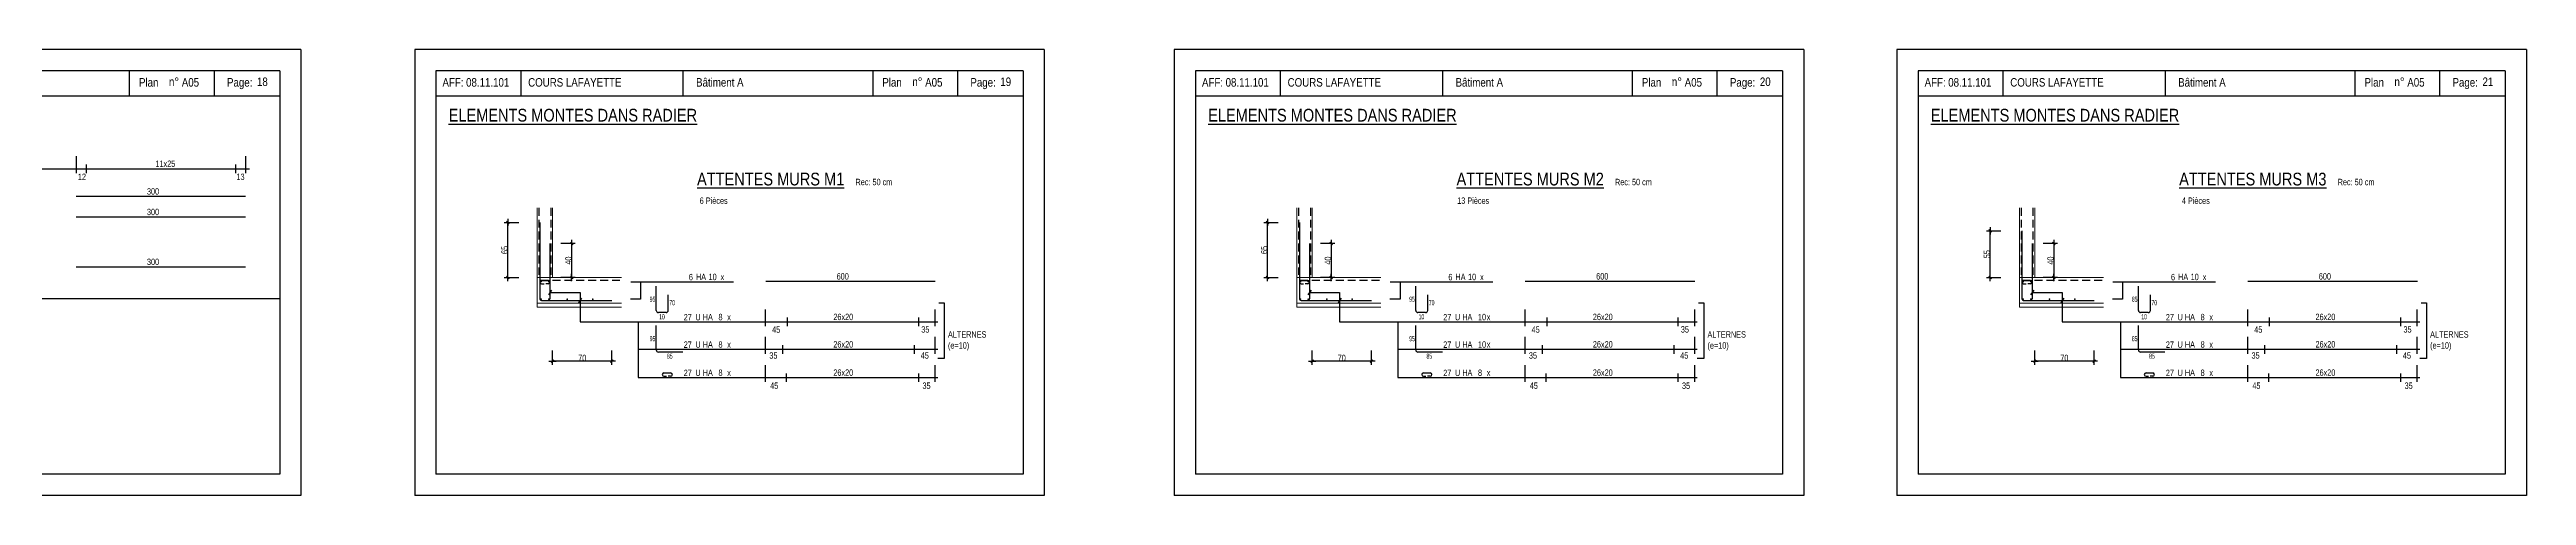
# Model space of a CAD drawing. Header units: metres. Extents: x -9927 to 45032, y -190416 to 12166.
# Drawn here: x 7901 to 13744, y -14396 to -13346 of the extents above; entities that cross this region are included whole.
import ezdxf
from ezdxf.enums import TextEntityAlignment as Align

# ---------------------------------------------------------------- set-up
doc = ezdxf.new("R2010")
doc.units = ezdxf.units.M
doc.header["$PDMODE"] = 65
doc.linetypes.add('CACHE2', pattern=[0.1875, 0.125, -0.0625])
for name, color, linetype in [('01_cote_gen', 4, 'Continuous'), ('01_fenetres', 171, 'Continuous'), ('01_sem', 42, 'Continuous'), ('01_texte', 230, 'Continuous'), ('AA_COTES', 2, 'Continuous')]:
    doc.layers.add(name, color=color, linetype=linetype)
doc.styles.add('STYLE2', font='ARIALN.TTF')
doc.dimstyles.new('JB25', dxfattribs={"dimscale": 0.1, "dimtxt": 150, "dimasz": 17, "dimexe": 0.1, "dimexo": 0.1, "dimgap": 0.09, "dimtad": 1, "dimdec": 1, "dimlfac": 0.5, "dimdsep": 46, "dimtxsty": 'STYLE2', "dimblk1": 'BOND_G', "dimblk2": 'BOND_D', "dimsah": 1, "dimcen": 1.5, "dimdle": 0.01, "dimse1": 1, "dimse2": 1, "dimclrd": 4, "dimclre": 2, "dimclrt": 5, "dimadec": 0, "dimazin": 0, "dimtfac": 2.333333, "dimtdec": 1, "dimtix": 1, "dimtmove": 2, "dimatfit": 3, "dimldrblk": 'BOND_G', "dimfxl": 1, "dimtolj": 1, "dimtzin": 0, "dimarcsym": 0})

# ---------------------------------------------------------------- blocks, each defined once
blk = doc.blocks.new('BOND_G')
at = {"layer": 'AA_COTES', "color": 0}
for p, q in [((5, 0), (-5, 0)), ((1.8, 1.8), (-1.8, -1.8)), ((0, -5), (0, 15))]:
    blk.add_line(p, q, dxfattribs=at)
blk = doc.blocks.new('BOND_D')
at = {"layer": 'AA_COTES', "color": 0}
for p, q in [((5, 0), (-5, 0)), ((-1.8, -1.8), (1.8, 1.8)), ((0, 5), (0, -15))]:
    blk.add_line(p, q, dxfattribs=at)
blk = doc.blocks.new('*D69')
at = {"layer": '01_cote_gen', "color": 4, "linetype": 'Continuous', "lineweight": -2, "transparency": 16777216}
blk.add_line((8982.5, -13880.8), (8982.5, -13754.2), dxfattribs=at)
at = {"layer": 'DEFPOINTS', "color": 0, "linetype": 'Continuous', "lineweight": 0, "transparency": 16777216}
for p in [(8982.5, -13752.5), (9057.8, -13752.5), (9051.8, -13882.5)]:
    blk.add_point(p, dxfattribs=at)
at = {"layer": '01_cote_gen', "color": 4, "linetype": 'Continuous', "lineweight": -2, "transparency": 16777216, "xscale": 1.7, "yscale": 1.7, "zscale": 1.7}
for name, p, rotation in [('BOND_D', (8982.5, -13752.5), 90), ('BOND_G', (8982.5, -13882.5), 270)]:
    blk.add_blockref(name, p, dxfattribs=dict(at, rotation=rotation))
at = {"layer": '01_cote_gen', "color": 5, "linetype": 'Continuous', "lineweight": 0, "transparency": 16777216, "insert": (8974.8, -13817.5), "char_height": 15, "attachment_point": 5, "rotation": 90, "style": 'STYLE2'}
blk.add_mtext('\\A1;65', dxfattribs=at)
blk = doc.blocks.new('*D70')
at = {"layer": '01_cote_gen', "color": 4, "linetype": 'Continuous', "lineweight": -2, "transparency": 16777216}
blk.add_line((9132.9, -13804.2), (9132.9, -13880.8), dxfattribs=at)
at = {"layer": 'DEFPOINTS', "color": 0, "linetype": 'Continuous', "lineweight": 0, "transparency": 16777216}
for p in [(9081.8, -13802.5), (9108.3, -13882.5), (9132.9, -13882.5)]:
    blk.add_point(p, dxfattribs=at)
at = {"layer": '01_cote_gen', "color": 4, "linetype": 'Continuous', "lineweight": -2, "transparency": 16777216, "xscale": 1.7, "yscale": 1.7, "zscale": 1.7}
for name, p, rotation in [('BOND_G', (9132.9, -13802.5), 90), ('BOND_D', (9132.9, -13882.5), 270)]:
    blk.add_blockref(name, p, dxfattribs=dict(at, rotation=rotation))
at = {"layer": '01_cote_gen', "color": 5, "linetype": 'Continuous', "lineweight": 0, "transparency": 16777216, "insert": (9125.3, -13842.5), "char_height": 15, "attachment_point": 5, "rotation": 90, "style": 'STYLE2'}
blk.add_mtext('\\A1;40', dxfattribs=at)
blk = doc.blocks.new('*D71')
at = {"layer": '01_cote_gen', "color": 4, "linetype": 'Continuous', "lineweight": -2, "transparency": 16777216}
blk.add_line((9226.1, -14079.6), (9089.5, -14079.6), dxfattribs=at)
at = {"layer": 'DEFPOINTS', "color": 0, "linetype": 'Continuous', "lineweight": 0, "transparency": 16777216}
for p in [(9087.8, -13925.6), (9227.8, -13979.6), (9087.8, -14079.6)]:
    blk.add_point(p, dxfattribs=at)
at = {"layer": '01_cote_gen', "color": 4, "linetype": 'Continuous', "lineweight": -2, "transparency": 16777216, "xscale": 1.7, "yscale": 1.7, "zscale": 1.7, "rotation": 180}
blk.add_blockref('BOND_D', (9087.8, -14079.6), dxfattribs=at)
at = {"layer": '01_cote_gen', "color": 4, "linetype": 'Continuous', "lineweight": -2, "transparency": 16777216, "xscale": 1.7, "yscale": 1.7, "zscale": 1.7}
blk.add_blockref('BOND_G', (9227.8, -14079.6), dxfattribs=at)
at = {"layer": '01_cote_gen', "color": 5, "linetype": 'Continuous', "lineweight": 0, "transparency": 16777216, "insert": (9157.8, -14072), "char_height": 15, "attachment_point": 5, "style": 'STYLE2'}
blk.add_mtext('\\A1;70', dxfattribs=at)
blk = doc.blocks.new('*D72')
at = {"layer": '01_cote_gen', "color": 4, "linetype": 'Continuous', "lineweight": -2, "transparency": 16777216}
blk.add_line((10774.2, -13880.8), (10774.2, -13754.2), dxfattribs=at)
at = {"layer": 'DEFPOINTS', "color": 0, "linetype": 'Continuous', "lineweight": 0, "transparency": 16777216}
for p in [(10774.2, -13752.5), (10849.5, -13752.5), (10843.5, -13882.5)]:
    blk.add_point(p, dxfattribs=at)
at = {"layer": '01_cote_gen', "color": 4, "linetype": 'Continuous', "lineweight": -2, "transparency": 16777216, "xscale": 1.7, "yscale": 1.7, "zscale": 1.7}
for name, p, rotation in [('BOND_D', (10774.2, -13752.5), 90), ('BOND_G', (10774.2, -13882.5), 270)]:
    blk.add_blockref(name, p, dxfattribs=dict(at, rotation=rotation))
at = {"layer": '01_cote_gen', "color": 5, "linetype": 'Continuous', "lineweight": 0, "transparency": 16777216, "insert": (10766.5, -13817.5), "char_height": 15, "attachment_point": 5, "rotation": 90, "style": 'STYLE2'}
blk.add_mtext('\\A1;65', dxfattribs=at)
blk = doc.blocks.new('*D73')
at = {"layer": '01_cote_gen', "color": 4, "linetype": 'Continuous', "lineweight": -2, "transparency": 16777216}
blk.add_line((10924.6, -13804.2), (10924.6, -13880.8), dxfattribs=at)
at = {"layer": 'DEFPOINTS', "color": 0, "linetype": 'Continuous', "lineweight": 0, "transparency": 16777216}
for p in [(10873.5, -13802.5), (10900, -13882.5), (10924.6, -13882.5)]:
    blk.add_point(p, dxfattribs=at)
at = {"layer": '01_cote_gen', "color": 4, "linetype": 'Continuous', "lineweight": -2, "transparency": 16777216, "xscale": 1.7, "yscale": 1.7, "zscale": 1.7}
for name, p, rotation in [('BOND_G', (10924.6, -13802.5), 90), ('BOND_D', (10924.6, -13882.5), 270)]:
    blk.add_blockref(name, p, dxfattribs=dict(at, rotation=rotation))
at = {"layer": '01_cote_gen', "color": 5, "linetype": 'Continuous', "lineweight": 0, "transparency": 16777216, "insert": (10916.9, -13842.5), "char_height": 15, "attachment_point": 5, "rotation": 90, "style": 'STYLE2'}
blk.add_mtext('\\A1;40', dxfattribs=at)
blk = doc.blocks.new('*D74')
at = {"layer": '01_cote_gen', "color": 4, "linetype": 'Continuous', "lineweight": -2, "transparency": 16777216}
blk.add_line((11017.8, -14079.6), (10881.2, -14079.6), dxfattribs=at)
at = {"layer": 'DEFPOINTS', "color": 0, "linetype": 'Continuous', "lineweight": 0, "transparency": 16777216}
for p in [(10879.5, -13925.6), (11019.5, -13979.6), (10879.5, -14079.6)]:
    blk.add_point(p, dxfattribs=at)
at = {"layer": '01_cote_gen', "color": 4, "linetype": 'Continuous', "lineweight": -2, "transparency": 16777216, "xscale": 1.7, "yscale": 1.7, "zscale": 1.7, "rotation": 180}
blk.add_blockref('BOND_D', (10879.5, -14079.6), dxfattribs=at)
at = {"layer": '01_cote_gen', "color": 4, "linetype": 'Continuous', "lineweight": -2, "transparency": 16777216, "xscale": 1.7, "yscale": 1.7, "zscale": 1.7}
blk.add_blockref('BOND_G', (11019.5, -14079.6), dxfattribs=at)
at = {"layer": '01_cote_gen', "color": 5, "linetype": 'Continuous', "lineweight": 0, "transparency": 16777216, "insert": (10949.5, -14072), "char_height": 15, "attachment_point": 5, "style": 'STYLE2'}
blk.add_mtext('\\A1;70', dxfattribs=at)
blk = doc.blocks.new('*D75')
at = {"layer": '01_cote_gen', "color": 4, "linetype": 'Continuous', "lineweight": -2, "transparency": 16777216}
blk.add_line((12478.8, -13880.8), (12478.8, -13774.2), dxfattribs=at)
at = {"layer": 'DEFPOINTS', "color": 0, "linetype": 'Continuous', "lineweight": 0, "transparency": 16777216}
for p in [(12478.8, -13772.5), (12554.1, -13772.5), (12548.1, -13882.5)]:
    blk.add_point(p, dxfattribs=at)
at = {"layer": '01_cote_gen', "color": 4, "linetype": 'Continuous', "lineweight": -2, "transparency": 16777216, "xscale": 1.7, "yscale": 1.7, "zscale": 1.7}
for name, p, rotation in [('BOND_D', (12478.8, -13772.5), 90), ('BOND_G', (12478.8, -13882.5), 270)]:
    blk.add_blockref(name, p, dxfattribs=dict(at, rotation=rotation))
at = {"layer": '01_cote_gen', "color": 5, "linetype": 'Continuous', "lineweight": 0, "transparency": 16777216, "insert": (12471.1, -13827.5), "char_height": 15, "attachment_point": 5, "rotation": 90, "style": 'STYLE2'}
blk.add_mtext('\\A1;55', dxfattribs=at)
blk = doc.blocks.new('*D76')
at = {"layer": '01_cote_gen', "color": 4, "linetype": 'Continuous', "lineweight": -2, "transparency": 16777216}
blk.add_line((12629.2, -13804.2), (12629.2, -13880.8), dxfattribs=at)
at = {"layer": 'DEFPOINTS', "color": 0, "linetype": 'Continuous', "lineweight": 0, "transparency": 16777216}
for p in [(12578.1, -13802.5), (12604.6, -13882.5), (12629.2, -13882.5)]:
    blk.add_point(p, dxfattribs=at)
at = {"layer": '01_cote_gen', "color": 4, "linetype": 'Continuous', "lineweight": -2, "transparency": 16777216, "xscale": 1.7, "yscale": 1.7, "zscale": 1.7}
for name, p, rotation in [('BOND_G', (12629.2, -13802.5), 90), ('BOND_D', (12629.2, -13882.5), 270)]:
    blk.add_blockref(name, p, dxfattribs=dict(at, rotation=rotation))
at = {"layer": '01_cote_gen', "color": 5, "linetype": 'Continuous', "lineweight": 0, "transparency": 16777216, "insert": (12621.5, -13842.5), "char_height": 15, "attachment_point": 5, "rotation": 90, "style": 'STYLE2'}
blk.add_mtext('\\A1;40', dxfattribs=at)
blk = doc.blocks.new('*D77')
at = {"layer": '01_cote_gen', "color": 4, "linetype": 'Continuous', "lineweight": -2, "transparency": 16777216}
blk.add_line((12722.4, -14079.6), (12585.8, -14079.6), dxfattribs=at)
at = {"layer": 'DEFPOINTS', "color": 0, "linetype": 'Continuous', "lineweight": 0, "transparency": 16777216}
for p in [(12584.1, -13925.6), (12724.1, -13979.6), (12584.1, -14079.6)]:
    blk.add_point(p, dxfattribs=at)
at = {"layer": '01_cote_gen', "color": 4, "linetype": 'Continuous', "lineweight": -2, "transparency": 16777216, "xscale": 1.7, "yscale": 1.7, "zscale": 1.7, "rotation": 180}
blk.add_blockref('BOND_D', (12584.1, -14079.6), dxfattribs=at)
at = {"layer": '01_cote_gen', "color": 4, "linetype": 'Continuous', "lineweight": -2, "transparency": 16777216, "xscale": 1.7, "yscale": 1.7, "zscale": 1.7}
blk.add_blockref('BOND_G', (12724.1, -14079.6), dxfattribs=at)
at = {"layer": '01_cote_gen', "color": 5, "linetype": 'Continuous', "lineweight": 0, "transparency": 16777216, "insert": (12654.1, -14072), "char_height": 15, "attachment_point": 5, "style": 'STYLE2'}
blk.add_mtext('\\A1;70', dxfattribs=at)

msp = doc.modelspace()

# ---------------------------------------------------------------- linework, layer by layer
at = {"layer": '01_fenetres', "ltscale": 30}
for p, q in [((8444.34, -13395.57), (7059.34, -13395.57)), ((8090.21, -13455.57), (8090.21, -13395.57)), ((8290.21, -13455.57), (8290.21, -13395.57)), ((8444.34, -13395.57), (8444.34, -14345.57)), ((8812.88, -13395.57), (8812.88, -14345.57)), ((10197.88, -13395.57), (8812.88, -13395.57)), ((9012.88, -13395.57), (9012.88, -13455.57)), ((9395.38, -13395.57), (9395.38, -13455.57)), ((9843.75, -13455.57), (9843.75, -13395.57)), ((10043.75, -13455.57), (10043.75, -13395.57)), ((10197.88, -13395.57), (10197.88, -14345.57)), ((10604.54, -13395.57), (10604.54, -14345.57)), ((11989.54, -13395.57), (10604.54, -13395.57)), ((10804.54, -13395.57), (10804.54, -13455.57)), ((11187.04, -13395.57), (11187.04, -13455.57)), ((11635.4, -13455.57), (11635.4, -13395.57)), ((11835.4, -13455.57), (11835.4, -13395.57)), ((11989.54, -13395.57), (11989.54, -14345.57)), ((12309.14, -13395.57), (12309.14, -14345.57)), ((13694.14, -13395.57), (12309.14, -13395.57)), ((12509.14, -13395.57), (12509.14, -13455.57)), ((12891.64, -13395.57), (12891.64, -13455.57)), ((13340.01, -13455.57), (13340.01, -13395.57)), ((13540.01, -13455.57), (13540.01, -13395.57)), ((13694.14, -13395.57), (13694.14, -14345.57)), ((8444.34, -13455.57), (7059.34, -13455.57)), ((10197.88, -13455.57), (8812.88, -13455.57)), ((11989.54, -13455.57), (10604.54, -13455.57)), ((13694.14, -13455.57), (12309.14, -13455.57)), ((8444.34, -14345.57), (7059.34, -14345.57)), ((10197.88, -14345.57), (8812.88, -14345.57)), ((11989.54, -14345.57), (10604.54, -14345.57)), ((13694.14, -14345.57), (12309.14, -14345.57))]:
    msp.add_line(p, q, dxfattribs=at)
at = {"layer": '01_sem', "color": 2, "lineweight": 0, "ltscale": 7}
for p, q in [((9051.81, -13718.02), (9051.81, -13952.48)), ((9087.81, -13718.02), (9087.81, -13882.48)), ((10843.46, -13718.02), (10843.46, -13952.48)), ((10879.46, -13718.02), (10879.46, -13882.48)), ((12548.07, -13718.02), (12548.07, -13952.48)), ((12584.07, -13718.02), (12584.07, -13882.48)), ((9051.81, -13882.48), (9250.24, -13882.48)), ((10843.46, -13882.48), (11041.9, -13882.48)), ((12548.07, -13882.48), (12746.5, -13882.48)), ((9051.81, -13942.48), (9250.24, -13942.48)), ((9051.81, -13952.48), (9250.24, -13952.48)), ((10843.46, -13942.48), (11041.9, -13942.48)), ((10843.46, -13952.48), (11041.9, -13952.48)), ((12548.07, -13942.48), (12746.5, -13942.48)), ((12548.07, -13952.48), (12746.5, -13952.48))]:
    msp.add_line(p, q, dxfattribs=at)
at = {"layer": '01_texte', "ltscale": 30}
for p, q in [((8494.34, -13345.57), (7009.34, -13345.57)), ((8494.34, -13345.57), (8494.34, -14395.57)), ((8762.88, -13345.57), (8762.88, -14395.57)), ((10247.88, -13345.57), (8762.88, -13345.57)), ((10247.88, -13345.57), (10247.88, -14395.57)), ((10554.54, -13345.57), (10554.54, -14395.57)), ((12039.54, -13345.57), (10554.54, -13345.57)), ((12039.54, -13345.57), (12039.54, -14395.57)), ((12259.14, -13345.57), (12259.14, -14395.57)), ((13744.14, -13345.57), (12259.14, -13345.57)), ((13744.14, -13345.57), (13744.14, -14395.57)), ((7963.8, -13596.57), (7963.8, -13636.41)), ((8363.8, -13596.57), (8363.8, -13636.41)), ((7517.19, -13626.12), (8372.91, -13626.12)), ((7987.8, -13616.1), (7987.8, -13636.41)), ((8339.8, -13616.1), (8339.8, -13636.41)), ((7963.8, -13690.9), (8363.8, -13690.9)), ((7963.8, -13739.29), (8363.8, -13739.29)), ((9057.81, -13752.48), (9057.81, -13932.48)), ((10849.46, -13752.48), (10849.46, -13932.48)), ((12554.07, -13772.48), (12554.07, -13932.48)), ((9081.81, -13802.48), (9081.81, -13932.48)), ((10873.46, -13802.48), (10873.46, -13932.48)), ((12578.07, -13802.48), (12578.07, -13932.48)), ((7963.8, -13856.84), (8363.8, -13856.84)), ((9061.81, -13889.09), (9077.81, -13889.09)), ((9061.81, -13897.09), (9067.85, -13897.09)), ((9077.81, -13897.09), (9071.76, -13897.09)), ((9272.2, -13892.34), (9295.32, -13892.34)), ((9295.32, -13892.34), (9295.32, -13933.43)), ((9295.32, -13892.34), (9514.44, -13892.34)), ((9332.5, -13960.04), (9332.5, -13902.62)), ((9590.74, -13891.04), (9990.74, -13891.04)), ((10853.46, -13889.09), (10869.46, -13889.09)), ((10853.46, -13897.09), (10859.51, -13897.09)), ((10869.46, -13897.09), (10863.42, -13897.09)), ((11063.86, -13892.34), (11086.98, -13892.34)), ((11086.98, -13892.34), (11086.98, -13933.43)), ((11086.98, -13892.34), (11306.09, -13892.34)), ((11124.16, -13960.04), (11124.16, -13902.62)), ((11382.4, -13891.04), (11782.4, -13891.04)), ((12558.07, -13889.09), (12574.07, -13889.09)), ((12558.07, -13897.09), (12564.11, -13897.09)), ((12574.07, -13897.09), (12568.02, -13897.09)), ((12768.46, -13892.34), (12791.58, -13892.34)), ((12791.58, -13892.34), (12791.58, -13933.43)), ((12791.58, -13892.34), (13010.69, -13892.34)), ((12828.76, -13960.04), (12828.76, -13902.62)), ((13087, -13891.04), (13487, -13891.04)), ((8444.34, -13932.78), (7059.34, -13932.78)), ((9061.81, -13936.48), (9077.81, -13936.48)), ((9077.81, -13936.48), (9227.81, -13936.48)), ((9085.58, -13912.04), (9078.22, -13923.17)), ((9081.81, -13917.74), (9152.81, -13917.74)), ((9156.49, -13930.91), (9149.13, -13942.05)), ((9152.81, -13917.74), (9152.81, -13986.91)), ((9295.32, -13933.43), (9271.47, -13933.43)), ((9360.74, -13960.04), (9360.74, -13923.29)), ((9589.64, -13957.36), (9589.64, -13997.2)), ((9989.64, -13957.36), (9989.64, -13997.2)), ((9999.26, -13941.84), (10011.81, -13941.84)), ((10011.81, -13941.84), (10011.81, -14073.38)), ((10853.46, -13936.48), (10869.46, -13936.48)), ((10869.46, -13936.48), (11019.46, -13936.48)), ((10877.23, -13912.04), (10869.87, -13923.17)), ((10873.46, -13917.74), (10944.46, -13917.74)), ((10948.14, -13930.91), (10940.78, -13942.05)), ((10944.46, -13917.74), (10944.46, -13986.91)), ((11086.98, -13933.43), (11063.12, -13933.43)), ((11152.4, -13960.04), (11152.4, -13923.29)), ((11381.3, -13957.36), (11381.3, -13997.2)), ((11781.3, -13957.36), (11781.3, -13997.2)), ((11790.91, -13941.84), (11803.46, -13941.84)), ((11803.46, -13941.84), (11803.46, -14073.38)), ((12558.07, -13936.48), (12574.07, -13936.48)), ((12574.07, -13936.48), (12724.07, -13936.48)), ((12581.84, -13912.04), (12574.48, -13923.17)), ((12578.07, -13917.74), (12649.07, -13917.74)), ((12652.75, -13930.91), (12645.39, -13942.05)), ((12649.07, -13917.74), (12649.07, -13986.91)), ((12791.58, -13933.43), (12767.72, -13933.43)), ((12857, -13960.04), (12857, -13923.29)), ((13085.9, -13957.36), (13085.9, -13997.2)), ((13485.9, -13957.36), (13485.9, -13997.2)), ((13495.52, -13941.84), (13508.07, -13941.84)), ((13508.07, -13941.84), (13508.07, -14073.38)), ((9152.81, -13986.91), (9996.46, -13986.91)), ((9289.96, -13986.91), (9289.96, -14118.1)), ((9332.5, -14052.91), (9332.5, -13995.48)), ((9355.74, -13965.04), (9337.5, -13965.04)), ((9589.64, -14021.93), (9589.64, -14061.77)), ((9641.33, -13976.43), (9641.33, -13996.75)), ((9950.83, -13976.89), (9950.83, -13997.2)), ((9989.64, -14021.93), (9989.64, -14061.77)), ((10944.46, -13986.91), (11788.12, -13986.91)), ((11081.62, -13986.91), (11081.62, -14118.1)), ((11124.16, -14052.91), (11124.16, -13995.48)), ((11147.4, -13965.04), (11129.16, -13965.04)), ((11381.3, -14021.93), (11381.3, -14061.77)), ((11432.98, -13976.43), (11432.98, -13996.75)), ((11742.48, -13976.89), (11742.48, -13997.2)), ((11781.3, -14021.93), (11781.3, -14061.77)), ((12649.07, -13986.91), (13492.72, -13986.91)), ((12786.22, -13986.91), (12786.22, -14118.1)), ((12828.76, -14052.91), (12828.76, -13995.48)), ((12852, -13965.04), (12833.76, -13965.04)), ((13085.9, -14021.93), (13085.9, -14061.77)), ((13137.58, -13976.43), (13137.58, -13996.75)), ((13447.09, -13976.89), (13447.09, -13997.2)), ((13485.9, -14021.93), (13485.9, -14061.77)), ((9289.96, -14051.48), (9996.46, -14051.48)), ((9395.18, -14057.91), (9337.5, -14057.91)), ((9630.28, -14041.46), (9630.28, -14061.77)), ((9940.94, -14041.91), (9940.94, -14062.23)), ((10011.81, -14073.38), (9996.39, -14073.38)), ((11081.62, -14051.48), (11788.12, -14051.48)), ((11186.84, -14057.91), (11129.16, -14057.91)), ((11421.93, -14041.46), (11421.93, -14061.77)), ((11732.6, -14041.91), (11732.6, -14062.23)), ((11803.46, -14073.38), (11788.04, -14073.38)), ((12786.22, -14051.48), (13492.72, -14051.48)), ((12891.44, -14057.91), (12833.76, -14057.91)), ((13126.54, -14041.46), (13126.54, -14061.77)), ((13437.2, -14041.91), (13437.2, -14062.23)), ((13508.07, -14073.38), (13492.65, -14073.38)), ((9289.96, -14118.1), (9996.46, -14118.1)), ((9350.43, -14107.04), (9366.43, -14107.04)), ((9350.43, -14115.04), (9356.47, -14115.04)), ((9366.43, -14115.04), (9360.38, -14115.04)), ((9589.64, -14088.55), (9589.64, -14128.39)), ((9639.04, -14108.08), (9639.04, -14128.39)), ((9950.83, -14108.08), (9950.83, -14128.39)), ((9989.64, -14088.55), (9989.64, -14128.39)), ((11081.62, -14118.1), (11788.12, -14118.1)), ((11142.08, -14107.04), (11158.08, -14107.04)), ((11142.08, -14115.04), (11148.13, -14115.04)), ((11158.08, -14115.04), (11152.04, -14115.04)), ((11381.3, -14088.55), (11381.3, -14128.39)), ((11430.7, -14108.08), (11430.7, -14128.39)), ((11742.48, -14108.08), (11742.48, -14128.39)), ((11781.3, -14088.55), (11781.3, -14128.39)), ((12786.22, -14118.1), (13492.72, -14118.1)), ((12846.68, -14107.04), (12862.68, -14107.04)), ((12846.68, -14115.04), (12852.73, -14115.04)), ((12862.68, -14115.04), (12856.64, -14115.04)), ((13085.9, -14088.55), (13085.9, -14128.39)), ((13135.3, -14108.08), (13135.3, -14128.39)), ((13447.09, -14108.08), (13447.09, -14128.39)), ((13485.9, -14088.55), (13485.9, -14128.39)), ((8494.34, -14395.57), (7009.34, -14395.57)), ((10247.88, -14395.57), (8762.88, -14395.57)), ((12039.54, -14395.57), (10554.54, -14395.57)), ((13744.14, -14395.57), (12259.14, -14395.57))]:
    msp.add_line(p, q, dxfattribs=at)
at = {"layer": '01_texte', "linetype": 'CACHE2', "ltscale": 150}
for p, q in [((9055.81, -13718.02), (9055.81, -13876.45)), ((9083.81, -13718.02), (9083.81, -13876.16)), ((10847.46, -13718.02), (10847.46, -13876.45)), ((10875.46, -13718.02), (10875.46, -13876.16)), ((12552.07, -13718.02), (12552.07, -13876.45)), ((12580.07, -13718.02), (12580.07, -13876.16)), ((9059.42, -13888.48), (9250.24, -13888.48)), ((10851.07, -13888.48), (11041.9, -13888.48)), ((12555.68, -13888.48), (12746.5, -13888.48))]:
    msp.add_line(p, q, dxfattribs=at)
at = {"layer": '01_texte', "ltscale": 30, "const_width": 2, "flags": 128}
for points in [[(9059.76, -13892.1, -1), (9061.76, -13892.1, -1)], [(9079.86, -13892.1, 1), (9077.86, -13892.1, 1)], [(10851.41, -13892.1, -1), (10853.41, -13892.1, -1)], [(10871.52, -13892.1, 1), (10869.52, -13892.1, 1)], [(12556.01, -13892.1, -1), (12558.01, -13892.1, -1)], [(12576.12, -13892.1, 1), (12574.12, -13892.1, 1)], [(9059.76, -13933.46, 1), (9061.76, -13933.46, 1)], [(9079.86, -13933.46, -1), (9077.86, -13933.46, -1)], [(9123.56, -13933.46, -1), (9121.56, -13933.46, -1)], [(9183.56, -13933.46, -1), (9181.56, -13933.46, -1)], [(10851.41, -13933.46, 1), (10853.41, -13933.46, 1)], [(10871.52, -13933.46, -1), (10869.52, -13933.46, -1)], [(10915.21, -13933.46, -1), (10913.21, -13933.46, -1)], [(10975.21, -13933.46, -1), (10973.21, -13933.46, -1)], [(12556.01, -13933.46, 1), (12558.01, -13933.46, 1)], [(12576.12, -13933.46, -1), (12574.12, -13933.46, -1)], [(12619.81, -13933.46, -1), (12617.81, -13933.46, -1)], [(12679.81, -13933.46, -1), (12677.81, -13933.46, -1)]]:
    msp.add_lwpolyline(points, format="xyb", close=True, dxfattribs=at)
at = {"layer": '01_texte', "ltscale": 30}
for centre, radius, start, end in [((9061.81, -13893.09), 4, 90, 180), ((9061.81, -13893.09), 4, 180, 270), ((9077.81, -13893.09), 4, 0, 90), ((9077.81, -13893.09), 4, 270, 0), ((10853.46, -13893.09), 4, 90, 180), ((10853.46, -13893.09), 4, 180, 270), ((10869.46, -13893.09), 4, 0, 90), ((10869.46, -13893.09), 4, 270, 0), ((12558.07, -13893.09), 4, 90, 180), ((12558.07, -13893.09), 4, 180, 270), ((12574.07, -13893.09), 4, 0, 90), ((12574.07, -13893.09), 4, 270, 0), ((9061.81, -13932.48), 4, 180, 270), ((9077.81, -13932.48), 4, 270, 0), ((9337.5, -13960.04), 5, 180, 270), ((9355.74, -13960.04), 5, 270, 0), ((10853.46, -13932.48), 4, 180, 270), ((10869.46, -13932.48), 4, 270, 0), ((11129.16, -13960.04), 5, 180, 270), ((11147.4, -13960.04), 5, 270, 0), ((12558.07, -13932.48), 4, 180, 270), ((12574.07, -13932.48), 4, 270, 0), ((12833.76, -13960.04), 5, 180, 270), ((12852, -13960.04), 5, 270, 0), ((9337.5, -14052.91), 5, 180, 270), ((11129.16, -14052.91), 5, 180, 270), ((12833.76, -14052.91), 5, 180, 270), ((9350.43, -14111.04), 4, 90, 180), ((9350.43, -14111.04), 4, 180, 270), ((9366.43, -14111.04), 4, 0, 90), ((9366.43, -14111.04), 4, 270, 0), ((11142.08, -14111.04), 4, 90, 180), ((11142.08, -14111.04), 4, 180, 270), ((11158.08, -14111.04), 4, 0, 90), ((11158.08, -14111.04), 4, 270, 0), ((12846.68, -14111.04), 4, 90, 180), ((12846.68, -14111.04), 4, 180, 270), ((12862.68, -14111.04), 4, 0, 90), ((12862.68, -14111.04), 4, 270, 0)]:
    msp.add_arc(centre, radius, start, end, dxfattribs=at)

# ---------------------------------------------------------------- texts
at = {"layer": '01_texte', "style": 'STYLE2'}
for s, height, p in [('Plan', 20, (8112.25, -13432.72)), ('n%%D', 20, (8182.94, -13431.28)), ('A05', 20, (8213.28, -13432.72)), ('Page:', 20, (8319.92, -13432.72)), ('18', 20, (8390.61, -13431.28)), ('AFF:', 20, (8828.18, -13432.72)), ('08.11.101', 20, (8883.84, -13432.72)), ('COURS LAFAYETTE', 20, (9030.23, -13432.72)), ('Bâtiment A', 20, (9426.33, -13432.72)), ('Plan', 20, (9865.79, -13432.72)), ('n%%D', 20, (9936.48, -13431.28)), ('A05', 20, (9966.82, -13432.72)), ('Page:', 20, (10073.46, -13432.72)), ('19', 20, (10144.15, -13431.28)), ('AFF:', 20, (10619.83, -13432.72)), ('08.11.101', 20, (10675.5, -13432.72)), ('COURS LAFAYETTE', 20, (10821.88, -13432.72)), ('Bâtiment A', 20, (11217.98, -13432.72)), ('Plan', 20, (11657.45, -13432.72)), ('n%%D', 20, (11728.13, -13431.28)), ('A05', 20, (11758.48, -13432.72)), ('Page:', 20, (11865.12, -13432.72)), ('20', 20, (11935.8, -13431.28)), ('AFF:', 20, (12324.43, -13432.72)), ('08.11.101', 20, (12380.1, -13432.72)), ('COURS LAFAYETTE', 20, (12526.48, -13432.72)), ('Bâtiment A', 20, (12922.58, -13432.72)), ('Plan', 20, (13362.05, -13432.72)), ('n%%D', 20, (13432.74, -13431.28)), ('A05', 20, (13463.08, -13432.72)), ('Page:', 20, (13569.72, -13432.72)), ('21', 20, (13640.41, -13431.28)), ('11x25', 15, (8151.09, -13621.89)), ('12', 15, (7968.15, -13652.64)), ('300', 15, (8131.07, -13687.02)), ('13', 15, (8342.13, -13652.64)), ('300', 15, (8131.07, -13735.41)), ('300', 15, (8131.07, -13852.96)), ('HA', 15, (9426.05, -13888.56)), ('10', 15, (9455.8, -13888.56)), ('600', 15, (9758.02, -13887.17)), ('HA', 15, (11217.71, -13888.56)), ('10', 15, (11247.45, -13888.56)), ('600', 15, (11549.67, -13887.17)), ('HA', 15, (12922.31, -13888.56)), ('10', 15, (12952.05, -13888.56)), ('600', 15, (13254.27, -13887.17)), ('U HA ', 15, (9424.88, -13983.13)), ('8', 15, (9479.24, -13983.03)), ('45', 15, (9605.8, -14012.52)), ('26x20', 15, (9750.22, -13982.68)), ('35', 15, (9957.7, -14012.07)), ('ALTERNES', 15, (10020.59, -14023.9)), ('U HA ', 15, (11216.54, -13983.13)), ('10', 15, (11270.9, -13983.03)), ('45', 15, (11397.45, -14012.52)), ('26x20', 15, (11541.87, -13982.68)), ('35', 15, (11749.36, -14012.07)), ('ALTERNES', 15, (11812.25, -14023.9)), ('U HA ', 15, (12921.14, -13983.13)), ('8', 15, (12975.5, -13983.03)), ('45', 15, (13102.05, -14012.52)), ('26x20', 15, (13246.48, -13982.68)), ('35', 15, (13453.96, -14012.07)), ('ALTERNES', 15, (13516.85, -14023.9)), ('U HA ', 15, (9424.88, -14047.7)), ('8', 15, (9479.24, -14047.61)), ('35', 15, (9599.25, -14073.46)), ('26x20', 15, (9750.22, -14047.25)), ('45', 15, (9956.34, -14073.46)), ('(e=10)', 15, (10020.59, -14049.89)), ('U HA ', 15, (11216.54, -14047.7)), ('10', 15, (11270.9, -14047.61)), ('35', 15, (11390.91, -14073.46)), ('26x20', 15, (11541.87, -14047.25)), ('45', 15, (11747.99, -14073.46)), ('(e=10)', 15, (11812.25, -14049.89)), ('U HA ', 15, (12921.14, -14047.7)), ('8', 15, (12975.5, -14047.61)), ('35', 15, (13095.51, -14073.46)), ('26x20', 15, (13246.48, -14047.25)), ('45', 15, (13452.6, -14073.46)), ('(e=10)', 15, (13516.85, -14049.89)), ('U HA ', 15, (9424.88, -14114.32)), ('8', 15, (9479.24, -14114.22)), ('45', 15, (9601.25, -14144.62)), ('26x20', 15, (9750.22, -14113.87)), ('35', 15, (9960.42, -14144.62)), ('U HA ', 15, (11216.54, -14114.32)), ('8', 15, (11270.9, -14114.22)), ('45', 15, (11392.91, -14144.62)), ('26x20', 15, (11541.87, -14113.87)), ('35', 15, (11752.08, -14144.62)), ('U HA ', 15, (12921.14, -14114.32)), ('8', 15, (12975.5, -14114.22)), ('45', 15, (13097.51, -14144.62)), ('26x20', 15, (13246.48, -14113.87)), ('35', 15, (13456.68, -14144.62))]:
    msp.add_text(s, height=height, dxfattribs=at).set_placement(p)
for s, height, p in [('%%UELEMENTS MONTES DANS RADIER', 30, (9135.78, -13500.02)), ('%%UELEMENTS MONTES DANS RADIER', 30, (10927.44, -13500.02)), ('%%UELEMENTS MONTES DANS RADIER', 30, (12632.04, -13500.02)), ('%%UATTENTES MURS M1', 30, (9602.37, -13650.47)), ('Rec: 50 cm', 15, (9845.89, -13657.42)), ('%%UATTENTES MURS M2', 30, (11394.03, -13650.47)), ('Rec: 50 cm', 15, (11637.54, -13657.42)), ('%%UATTENTES MURS M3', 30, (13098.63, -13650.47)), ('Rec: 50 cm', 15, (13342.15, -13657.42)), ('6 Pièces ', 15, (9470.32, -13700.94)), ('13 Pièces ', 15, (11261.98, -13700.94)), ('4 Pièces ', 15, (12966.58, -13700.94))]:
    msp.add_text(s, height=height, dxfattribs=at).set_placement(p, align=Align.MIDDLE)
for s, p in [('6', (9418.9, -13888.89)), ('6', (11210.55, -13888.89)), ('6', (12915.15, -13888.89)), ('27', (9416.3, -13983.47)), ('27', (11207.96, -13983.47)), ('27', (12912.56, -13983.47)), ('27', (9416.3, -14048.04)), ('27', (11207.96, -14048.04)), ('27', (12912.56, -14048.04)), ('27', (9416.3, -14114.65)), ('27', (11207.96, -14114.65)), ('27', (12912.56, -14114.65))]:
    msp.add_text(s, height=15, dxfattribs=at).set_placement(p, align=Align.RIGHT)
for p in [(9488.47, -13888.56), (11280.12, -13888.56), (12984.73, -13888.56), (9504.2, -13983.03), (11295.86, -13983.03), (13000.46, -13983.03), (9504.2, -14047.61), (11295.86, -14047.61), (13000.46, -14047.61), (9504.2, -14114.22), (11295.86, -14114.22), (13000.46, -14114.22)]:
    msp.add_text('x', height=15, dxfattribs=at).set_placement(p, align=Align.CENTER)
at = {"layer": '01_texte', "style": 'STYLE2', "width": 0.7}
for s, p in [('95', (9316.99, -13939.55)), ('70', (9363.23, -13947.7)), ('95', (11108.64, -13939.55)), ('70', (11154.89, -13947.7)), ('85', (12813.25, -13939.55)), ('70', (12859.49, -13947.7)), ('95', (9316.99, -14032.42)), ('10', (9339.21, -13980.74)), ('95', (11108.64, -14032.42)), ('10', (11130.86, -13980.74)), ('85', (12813.25, -14032.42)), ('10', (12835.46, -13980.74)), ('85', (9357.71, -14073.61)), ('85', (11149.37, -14073.61)), ('85', (12853.97, -14073.61))]:
    msp.add_text(s, height=12, dxfattribs=at).set_placement(p)

# ---------------------------------------------------------------- dimensions: what is measured, and where the dimension line sits
at = {"layer": '01_cote_gen', "linetype": 'Continuous', "lineweight": 0}
for base, p1, p2, picture, middle in [((8982.5, -13752.48), (9051.81, -13882.48), (9057.81, -13752.48), '*D69', (8974.83, -13817.48)), ((10774.15, -13752.48), (10843.46, -13882.48), (10849.46, -13752.48), '*D72', (10766.49, -13817.48)), ((12478.76, -13772.48), (12548.07, -13882.48), (12554.07, -13772.48), '*D75', (12471.12, -13827.48)), ((9132.95, -13882.48), (9081.81, -13802.48), (9108.32, -13882.48), '*D70', (9125.28, -13842.48)), ((10924.6, -13882.48), (10873.46, -13802.48), (10899.97, -13882.48), '*D73', (10916.93, -13842.48)), ((12629.2, -13882.48), (12578.07, -13802.48), (12604.58, -13882.48), '*D76', (12621.54, -13842.48))]:
    dim = msp.add_linear_dim(base=base, p1=p1, p2=p2, angle=90, dimstyle='JB25', dxfattribs=at)
    dim.commit()
    dim.dimension.update_dxf_attribs({"geometry": picture, "text_midpoint": middle})
for base, p1, p2, picture, middle in [((9087.81, -14079.63), (9227.81, -13979.55), (9087.81, -13925.55), '*D71', (9157.81, -14071.96)), ((10879.46, -14079.63), (11019.46, -13979.55), (10879.46, -13925.55), '*D74', (10949.46, -14071.96)), ((12584.07, -14079.63), (12724.07, -13979.55), (12584.07, -13925.55), '*D77', (12654.07, -14071.96))]:
    dim = msp.add_linear_dim(base=base, p1=p1, p2=p2, dimstyle='JB25', dxfattribs=at)
    dim.commit()
    dim.dimension.update_dxf_attribs({"geometry": picture, "text_midpoint": middle})

doc.saveas('drawing.dxf')
